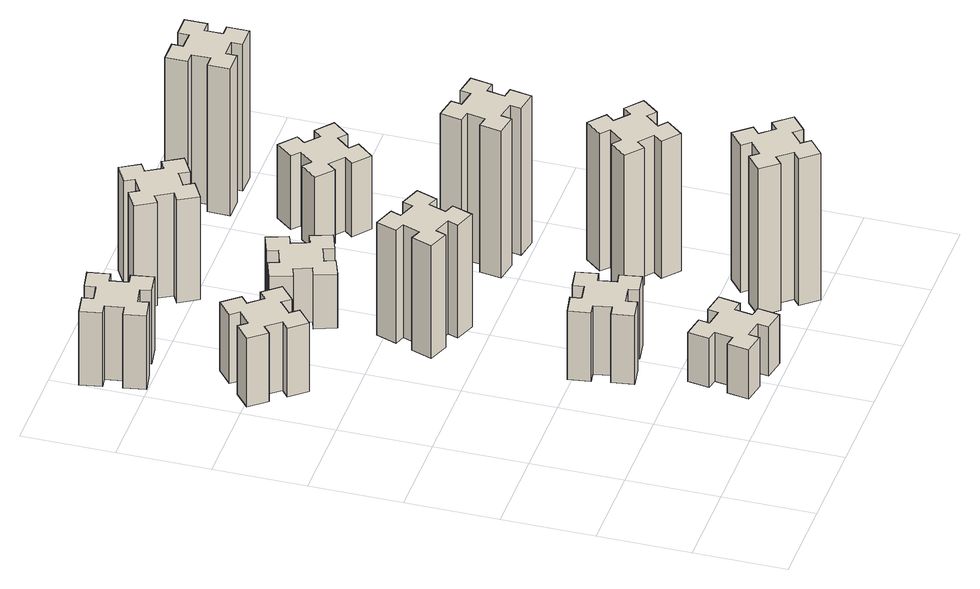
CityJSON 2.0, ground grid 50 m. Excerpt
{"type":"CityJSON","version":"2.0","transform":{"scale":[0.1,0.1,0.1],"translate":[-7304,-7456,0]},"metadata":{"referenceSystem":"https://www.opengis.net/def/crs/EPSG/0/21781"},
"CityObjects":{
"building1":{"type":"Building","attributes":{"class":"1000","function":"1000","usage":"1000","yearOfConstruction":2016,"roofType":"1000","measuredHeight":42,"storeysAboveGround":30,"storeysBelowGround":0},"geometry":[{"type":"Solid","lod":"1","boundaries":[[[[0,1,2,3,4,5,6,7,8,9,10,11,12,13,14,15,16,17,18,19]],[[17,16,20,21]],[[16,15,22,20]],[[15,14,23,22]],[[14,13,24,23]],[[13,12,25,24]],[[12,11,26,25]],[[11,10,27,26]],[[10,9,28,27]],[[9,8,29,28]],[[8,7,30,29]],[[7,6,31,30]],[[6,5,32,31]],[[5,4,33,32]],[[4,3,34,33]],[[3,2,35,34]],[[2,1,36,35]],[[1,0,37,36]],[[0,19,38,37]],[[19,18,39,38]],[[18,17,21,39]],[[24,25,26,27,28,29,30,31,32,33,34,35,36,37,38,39,21,20,22,23]]]]}]},
"building2":{"type":"Building","attributes":{"class":"1000","function":"1000","usage":"1000","yearOfConstruction":2016,"roofType":"1000","measuredHeight":30,"storeysAboveGround":30,"storeysBelowGround":0},"geometry":[{"type":"Solid","lod":"1","boundaries":[[[[40,41,42,43,44,45,46,47,48,49,50,51,52,53,54,55,56,57,58,59]],[[57,56,60,61]],[[56,55,62,60]],[[55,54,63,62]],[[54,53,64,63]],[[53,52,65,64]],[[52,51,66,65]],[[51,50,67,66]],[[50,49,68,67]],[[49,48,69,68]],[[48,47,70,69]],[[47,46,71,70]],[[46,45,72,71]],[[45,44,73,72]],[[44,43,74,73]],[[43,42,75,74]],[[42,41,76,75]],[[41,40,77,76]],[[40,59,78,77]],[[59,58,79,78]],[[58,57,61,79]],[[64,65,66,67,68,69,70,71,72,73,74,75,76,77,78,79,61,60,62,63]]]]}]},
"building3":{"type":"Building","attributes":{"class":"1000","function":"1000","usage":"1000","yearOfConstruction":2016,"roofType":"1000","measuredHeight":45,"storeysAboveGround":30,"storeysBelowGround":0},"geometry":[{"type":"Solid","lod":"1","boundaries":[[[[80,81,82,83,84,85,86,87,88,89,90,91,92,93,94,95,96,97,98,99]],[[97,96,100,101]],[[96,95,102,100]],[[95,94,103,102]],[[94,93,104,103]],[[93,92,105,104]],[[92,91,106,105]],[[91,90,107,106]],[[90,89,108,107]],[[89,88,109,108]],[[88,87,110,109]],[[87,86,111,110]],[[86,85,112,111]],[[85,84,113,112]],[[84,83,114,113]],[[83,82,115,114]],[[82,81,116,115]],[[81,80,117,116]],[[80,99,118,117]],[[99,98,119,118]],[[98,97,101,119]],[[104,105,106,107,108,109,110,111,112,113,114,115,116,117,118,119,101,100,102,103]]]]}]},
"building4":{"type":"Building","attributes":{"class":"1000","function":"1000","usage":"1000","yearOfConstruction":2016,"roofType":"1000","measuredHeight":42,"storeysAboveGround":30,"storeysBelowGround":0},"geometry":[{"type":"Solid","lod":"1","boundaries":[[[[120,121,122,123,124,125,126,127,128,129,130,131,132,133,134,135,136,137,138,139]],[[137,136,140,141]],[[136,135,142,140]],[[135,134,143,142]],[[134,133,144,143]],[[133,132,145,144]],[[132,131,146,145]],[[131,130,147,146]],[[130,129,148,147]],[[129,128,149,148]],[[128,127,150,149]],[[127,126,151,150]],[[126,125,152,151]],[[125,124,153,152]],[[124,123,154,153]],[[123,122,155,154]],[[122,121,156,155]],[[121,120,157,156]],[[120,139,158,157]],[[139,138,159,158]],[[138,137,141,159]],[[144,145,146,147,148,149,150,151,152,153,154,155,156,157,158,159,141,140,142,143]]]]}]},
"building5":{"type":"Building","attributes":{"class":"1000","function":"1000","usage":"1000","yearOfConstruction":2016,"roofType":"1000","measuredHeight":69,"storeysAboveGround":30,"storeysBelowGround":0},"geometry":[{"type":"Solid","lod":"1","boundaries":[[[[160,161,162,163,164,165,166,167,168,169,170,171,172,173,174,175,176,177,178,179]],[[177,176,180,181]],[[176,175,182,180]],[[175,174,183,182]],[[174,173,184,183]],[[173,172,185,184]],[[172,171,186,185]],[[171,170,187,186]],[[170,169,188,187]],[[169,168,189,188]],[[168,167,190,189]],[[167,166,191,190]],[[166,165,192,191]],[[165,164,193,192]],[[164,163,194,193]],[[163,162,195,194]],[[162,161,196,195]],[[161,160,197,196]],[[160,179,198,197]],[[179,178,199,198]],[[178,177,181,199]],[[184,185,186,187,188,189,190,191,192,193,194,195,196,197,198,199,181,180,182,183]]]]}]},
"building6":{"type":"Building","attributes":{"class":"1000","function":"1000","usage":"1000","yearOfConstruction":2016,"roofType":"1000","measuredHeight":33,"storeysAboveGround":30,"storeysBelowGround":0},"geometry":[{"type":"Solid","lod":"1","boundaries":[[[[200,201,202,203,204,205,206,207,208,209,210,211,212,213,214,215,216,217,218,219]],[[217,216,220,221]],[[216,215,222,220]],[[215,214,223,222]],[[214,213,224,223]],[[213,212,225,224]],[[212,211,226,225]],[[211,210,227,226]],[[210,209,228,227]],[[209,208,229,228]],[[208,207,230,229]],[[207,206,231,230]],[[206,205,232,231]],[[205,204,233,232]],[[204,203,234,233]],[[203,202,235,234]],[[202,201,236,235]],[[201,200,237,236]],[[200,219,238,237]],[[219,218,239,238]],[[218,217,221,239]],[[224,225,226,227,228,229,230,231,232,233,234,235,236,237,238,239,221,220,222,223]]]]}]},
"building7":{"type":"Building","attributes":{"class":"1000","function":"1000","usage":"1000","yearOfConstruction":2016,"roofType":"1000","measuredHeight":90,"storeysAboveGround":30,"storeysBelowGround":0},"geometry":[{"type":"Solid","lod":"1","boundaries":[[[[240,241,242,243,244,245,246,247,248,249,250,251,252,253,254,255,256,257,258,259]],[[257,256,260,261]],[[256,255,262,260]],[[255,254,263,262]],[[254,253,264,263]],[[253,252,265,264]],[[252,251,266,265]],[[251,250,267,266]],[[250,249,268,267]],[[249,248,269,268]],[[248,247,270,269]],[[247,246,271,270]],[[246,245,272,271]],[[245,244,273,272]],[[244,243,274,273]],[[243,242,275,274]],[[242,241,276,275]],[[241,240,277,276]],[[240,259,278,277]],[[259,258,279,278]],[[258,257,261,279]],[[264,265,266,267,268,269,270,271,272,273,274,275,276,277,278,279,261,260,262,263]]]]}]},
"building8":{"type":"Building","attributes":{"class":"1000","function":"1000","usage":"1000","yearOfConstruction":2016,"roofType":"1000","measuredHeight":63,"storeysAboveGround":30,"storeysBelowGround":0},"geometry":[{"type":"Solid","lod":"1","boundaries":[[[[280,281,282,283,284,285,286,287,288,289,290,291,292,293,294,295,296,297,298,299]],[[297,296,300,301]],[[296,295,302,300]],[[295,294,303,302]],[[294,293,304,303]],[[293,292,305,304]],[[292,291,306,305]],[[291,290,307,306]],[[290,289,308,307]],[[289,288,309,308]],[[288,287,310,309]],[[287,286,311,310]],[[286,285,312,311]],[[285,284,313,312]],[[284,283,314,313]],[[283,282,315,314]],[[282,281,316,315]],[[281,280,317,316]],[[280,299,318,317]],[[299,298,319,318]],[[298,297,301,319]],[[304,305,306,307,308,309,310,311,312,313,314,315,316,317,318,319,301,300,302,303]]]]}]},
"building9":{"type":"Building","attributes":{"class":"1000","function":"1000","usage":"1000","yearOfConstruction":2016,"roofType":"1000","measuredHeight":84,"storeysAboveGround":30,"storeysBelowGround":0},"geometry":[{"type":"Solid","lod":"1","boundaries":[[[[320,321,322,323,324,325,326,327,328,329,330,331,332,333,334,335,336,337,338,339]],[[337,336,340,341]],[[336,335,342,340]],[[335,334,343,342]],[[334,333,344,343]],[[333,332,345,344]],[[332,331,346,345]],[[331,330,347,346]],[[330,329,348,347]],[[329,328,349,348]],[[328,327,350,349]],[[327,326,351,350]],[[326,325,352,351]],[[325,324,353,352]],[[324,323,354,353]],[[323,322,355,354]],[[322,321,356,355]],[[321,320,357,356]],[[320,339,358,357]],[[339,338,359,358]],[[338,337,341,359]],[[344,345,346,347,348,349,350,351,352,353,354,355,356,357,358,359,341,340,342,343]]]]}]},
"building10":{"type":"Building","attributes":{"class":"1000","function":"1000","usage":"1000","yearOfConstruction":2016,"roofType":"1000","measuredHeight":90,"storeysAboveGround":30,"storeysBelowGround":0},"geometry":[{"type":"Solid","lod":"1","boundaries":[[[[360,361,362,363,364,365,366,367,368,369,370,371,372,373,374,375,376,377,378,379]],[[377,376,380,381]],[[376,375,382,380]],[[375,374,383,382]],[[374,373,384,383]],[[373,372,385,384]],[[372,371,386,385]],[[371,370,387,386]],[[370,369,388,387]],[[369,368,389,388]],[[368,367,390,389]],[[367,366,391,390]],[[366,365,392,391]],[[365,364,393,392]],[[364,363,394,393]],[[363,362,395,394]],[[362,361,396,395]],[[361,360,397,396]],[[360,379,398,397]],[[379,378,399,398]],[[378,377,381,399]],[[384,385,386,387,388,389,390,391,392,393,394,395,396,397,398,399,381,380,382,383]]]]}]},
"building11":{"type":"Building","attributes":{"class":"1000","function":"1000","usage":"1000","yearOfConstruction":2016,"roofType":"1000","measuredHeight":45,"storeysAboveGround":30,"storeysBelowGround":0},"geometry":[{"type":"Solid","lod":"1","boundaries":[[[[400,401,402,403,404,405,406,407,408,409,410,411,412,413,414,415,416,417,418,419]],[[417,416,420,421]],[[416,415,422,420]],[[415,414,423,422]],[[414,413,424,423]],[[413,412,425,424]],[[412,411,426,425]],[[411,410,427,426]],[[410,409,428,427]],[[409,408,429,428]],[[408,407,430,429]],[[407,406,431,430]],[[406,405,432,431]],[[405,404,433,432]],[[404,403,434,433]],[[403,402,435,434]],[[402,401,436,435]],[[401,400,437,436]],[[400,419,438,437]],[[419,418,439,438]],[[418,417,421,439]],[[424,425,426,427,428,429,430,431,432,433,434,435,436,437,438,439,421,420,422,423]]]]}]},
"building12":{"type":"Building","attributes":{"class":"1000","function":"1000","usage":"1000","yearOfConstruction":2016,"roofType":"1000","measuredHeight":90,"storeysAboveGround":30,"storeysBelowGround":0},"geometry":[{"type":"Solid","lod":"1","boundaries":[[[[440,441,442,443,444,445,446,447,448,449,450,451,452,453,454,455,456,457,458,459]],[[457,456,460,461]],[[456,455,462,460]],[[455,454,463,462]],[[454,453,464,463]],[[453,452,465,464]],[[452,451,466,465]],[[451,450,467,466]],[[450,449,468,467]],[[449,448,469,468]],[[448,447,470,469]],[[447,446,471,470]],[[446,445,472,471]],[[445,444,473,472]],[[444,443,474,473]],[[443,442,475,474]],[[442,441,476,475]],[[441,440,477,476]],[[440,459,478,477]],[[459,458,479,478]],[[458,457,461,479]],[[464,465,466,467,468,469,470,471,472,473,474,475,476,477,478,479,461,460,462,463]]]]}]}
},
"vertices":[
[189,2433,0],[253,2356,0],[207,2318,0],[284,2226,0],[376,2303,0],[338,2349,0],[414,2413,0],[453,2367,0],[545,2444,0],[468,2536,0],[422,2498,0],[357,2574,0],[403,2613,0],[326,2705,0],[234,2628,0],[273,2582,0],[196,2517,0],[158,2563,0],[66,2486,0],[143,2394,0],[196,2517,420],[158,2563,420],[273,2582,420],[234,2628,420],[326,2705,420],[403,2613,420],[357,2574,420],[422,2498,420],[468,2536,420],[545,2444,420],[453,2367,420],[414,2413,420],[338,2349,420],[376,2303,420],[284,2226,420],[207,2318,420],[253,2356,420],[189,2433,420],[143,2394,420],[66,2486,420],
[946,314,0],[928,215,0],[869,226,0],[848,107,0],[967,87,0],[977,146,0],[1075,128,0],[1065,69,0],[1183,48,0],[1204,167,0],[1145,177,0],[1162,275,0],[1221,265,0],[1242,383,0],[1124,404,0],[1114,345,0],[1015,362,0],[1026,421,0],[907,442,0],[887,324,0],[1015,362,300],[1026,421,300],[1114,345,300],[1124,404,300],[1242,383,300],[1221,265,300],[1162,275,300],[1145,177,300],[1204,167,300],[1183,48,300],[1065,69,300],[1075,128,300],[977,146,300],[967,87,300],[848,107,300],[869,226,300],[928,215,300],[946,314,300],[887,324,300],[907,442,300],
[88,3235,0],[106,3137,0],[47,3127,0],[67,3008,0],[186,3029,0],[175,3088,0],[274,3106,0],[284,3047,0],[402,3067,0],[381,3186,0],[322,3175,0],[305,3274,0],[364,3284,0],[343,3402,0],[225,3381,0],[235,3322,0],[137,3305,0],[127,3364,0],[8,3343,0],[29,3225,0],[137,3305,450],[127,3364,450],[235,3322,450],[225,3381,450],[343,3402,450],[364,3284,450],[305,3274,450],[322,3175,450],[381,3186,450],[402,3067,450],[284,3047,450],[274,3106,450],[175,3088,450],[186,3029,450],[67,3008,450],[47,3127,450],[106,3137,450],[88,3235,450],[29,3225,450],[8,3343,450],
[975,1002,0],[877,985,0],[867,1044,0],[748,1023,0],[769,905,0],[828,915,0],[846,817,0],[787,807,0],[807,688,0],[926,709,0],[915,768,0],[1014,786,0],[1024,727,0],[1142,747,0],[1121,866,0],[1062,855,0],[1045,954,0],[1104,964,0],[1083,1082,0],[965,1061,0],[1045,954,420],[1104,964,420],[1062,855,420],[1121,866,420],[1142,747,420],[1024,727,420],[1014,786,420],[915,768,420],[926,709,420],[807,688,420],[787,807,420],[846,817,420],[828,915,420],[769,905,420],[748,1023,420],[867,1044,420],[877,985,420],[975,1002,420],[965,1061,420],[1083,1082,420],
[1032,1741,0],[1066,1835,0],[1122,1814,0],[1163,1927,0],[1050,1968,0],[1030,1912,0],[936,1946,0],[957,2002,0],[844,2043,0],[803,1930,0],[859,1910,0],[825,1816,0],[769,1837,0],[727,1724,0],[840,1683,0],[861,1739,0],[955,1705,0],[934,1649,0],[1047,1607,0],[1088,1720,0],[955,1705,690],[934,1649,690],[861,1739,690],[840,1683,690],[727,1724,690],[769,1837,690],[825,1816,690],[859,1910,690],[803,1930,690],[844,2043,690],[957,2002,690],[936,1946,690],[1030,1912,690],[1050,1968,690],[1163,1927,690],[1122,1814,690],[1066,1835,690],[1032,1741,690],[1088,1720,690],[1047,1607,690],
[936,2345,0],[1030,2379,0],[1050,2323,0],[1163,2364,0],[1122,2477,0],[1066,2456,0],[1032,2550,0],[1088,2570,0],[1047,2683,0],[934,2642,0],[955,2586,0],[861,2552,0],[840,2608,0],[727,2567,0],[769,2454,0],[825,2475,0],[859,2381,0],[803,2360,0],[844,2247,0],[957,2289,0],[859,2381,330],[803,2360,330],[825,2475,330],[769,2454,330],[727,2567,330],[840,2608,330],[861,2552,330],[955,2586,330],[934,2642,330],[1047,2683,330],[1088,2570,330],[1032,2550,330],[1066,2456,330],[1122,2477,330],[1163,2364,330],[1050,2323,330],[1030,2379,330],[936,2345,330],[957,2289,330],[844,2247,330],
[1818,129,0],[1894,193,0],[1933,147,0],[2025,224,0],[1948,316,0],[1902,278,0],[1837,354,0],[1883,393,0],[1806,485,0],[1714,408,0],[1753,362,0],[1676,297,0],[1638,343,0],[1546,266,0],[1623,174,0],[1669,213,0],[1733,136,0],[1687,98,0],[1764,6,0],[1856,83,0],[1733,136,900],[1687,98,900],[1669,213,900],[1623,174,900],[1546,266,900],[1638,343,900],[1676,297,900],[1753,362,900],[1714,408,900],[1806,485,900],[1883,393,900],[1837,354,900],[1902,278,900],[1948,316,900],[2025,224,900],[1933,147,900],[1894,193,900],[1818,129,900],[1856,83,900],[1764,6,900],
[1066,3217,0],[1016,3304,0],[1068,3334,0],[1008,3438,0],[904,3378,0],[934,3326,0],[847,3276,0],[817,3328,0],[713,3268,0],[773,3164,0],[825,3194,0],[875,3107,0],[823,3077,0],[883,2973,0],[987,3033,0],[957,3085,0],[1044,3135,0],[1074,3083,0],[1178,3143,0],[1118,3247,0],[1044,3135,630],[1074,3083,630],[957,3085,630],[987,3033,630],[883,2973,630],[823,3077,630],[875,3107,630],[825,3194,630],[773,3164,630],[713,3268,630],[817,3328,630],[847,3276,630],[934,3326,630],[904,3378,630],[1008,3438,630],[1068,3334,630],[1016,3304,630],[1066,3217,630],[1118,3247,630],[1178,3143,630],
[1837,876,0],[1902,953,0],[1948,914,0],[2025,1006,0],[1933,1083,0],[1894,1037,0],[1818,1102,0],[1856,1148,0],[1764,1225,0],[1687,1133,0],[1733,1094,0],[1669,1018,0],[1623,1056,0],[1546,964,0],[1638,887,0],[1676,933,0],[1753,869,0],[1714,823,0],[1806,746,0],[1883,838,0],[1753,869,840],[1714,823,840],[1676,933,840],[1638,887,840],[1546,964,840],[1623,1056,840],[1669,1018,840],[1733,1094,840],[1687,1133,840],[1764,1225,840],[1856,1148,840],[1818,1102,840],[1894,1037,840],[1933,1083,840],[2025,1006,840],[1948,914,840],[1902,953,840],[1837,876,840],[1883,838,840],[1806,746,840],
[1617,1626,0],[1715,1608,0],[1705,1549,0],[1823,1528,0],[1844,1647,0],[1785,1657,0],[1802,1755,0],[1861,1745,0],[1882,1863,0],[1764,1884,0],[1754,1825,0],[1655,1842,0],[1666,1901,0],[1547,1922,0],[1527,1804,0],[1586,1794,0],[1568,1695,0],[1509,1706,0],[1488,1587,0],[1607,1567,0],[1568,1695,900],[1509,1706,900],[1586,1794,900],[1527,1804,900],[1547,1922,900],[1666,1901,900],[1655,1842,900],[1754,1825,900],[1764,1884,900],[1882,1863,900],[1861,1745,900],[1802,1755,900],[1785,1657,900],[1844,1647,900],[1823,1528,900],[1705,1549,900],[1715,1608,900],[1617,1626,900],[1607,1567,900],[1488,1587,900],
[1794,2617,0],[1718,2682,0],[1756,2728,0],[1664,2805,0],[1587,2713,0],[1633,2674,0],[1569,2598,0],[1523,2636,0],[1446,2544,0],[1538,2467,0],[1576,2513,0],[1653,2449,0],[1614,2403,0],[1706,2326,0],[1783,2418,0],[1737,2456,0],[1802,2533,0],[1848,2494,0],[1925,2586,0],[1833,2663,0],[1802,2533,450],[1848,2494,450],[1737,2456,450],[1783,2418,450],[1706,2326,450],[1614,2403,450],[1653,2449,450],[1576,2513,450],[1538,2467,450],[1446,2544,450],[1523,2636,450],[1569,2598,450],[1633,2674,450],[1587,2713,450],[1664,2805,450],[1756,2728,450],[1718,2682,450],[1794,2617,450],[1833,2663,450],[1925,2586,450],
[1735,3095,0],[1835,3095,0],[1835,3035,0],[1955,3035,0],[1955,3155,0],[1895,3155,0],[1895,3255,0],[1955,3255,0],[1955,3375,0],[1835,3375,0],[1835,3315,0],[1735,3315,0],[1735,3375,0],[1615,3375,0],[1615,3255,0],[1675,3255,0],[1675,3155,0],[1615,3155,0],[1615,3035,0],[1735,3035,0],[1675,3155,900],[1615,3155,900],[1675,3255,900],[1615,3255,900],[1615,3375,900],[1735,3375,900],[1735,3315,900],[1835,3315,900],[1835,3375,900],[1955,3375,900],[1955,3255,900],[1895,3255,900],[1895,3155,900],[1955,3155,900],[1955,3035,900],[1835,3035,900],[1835,3095,900],[1735,3095,900],[1735,3035,900],[1615,3035,900]
]}
